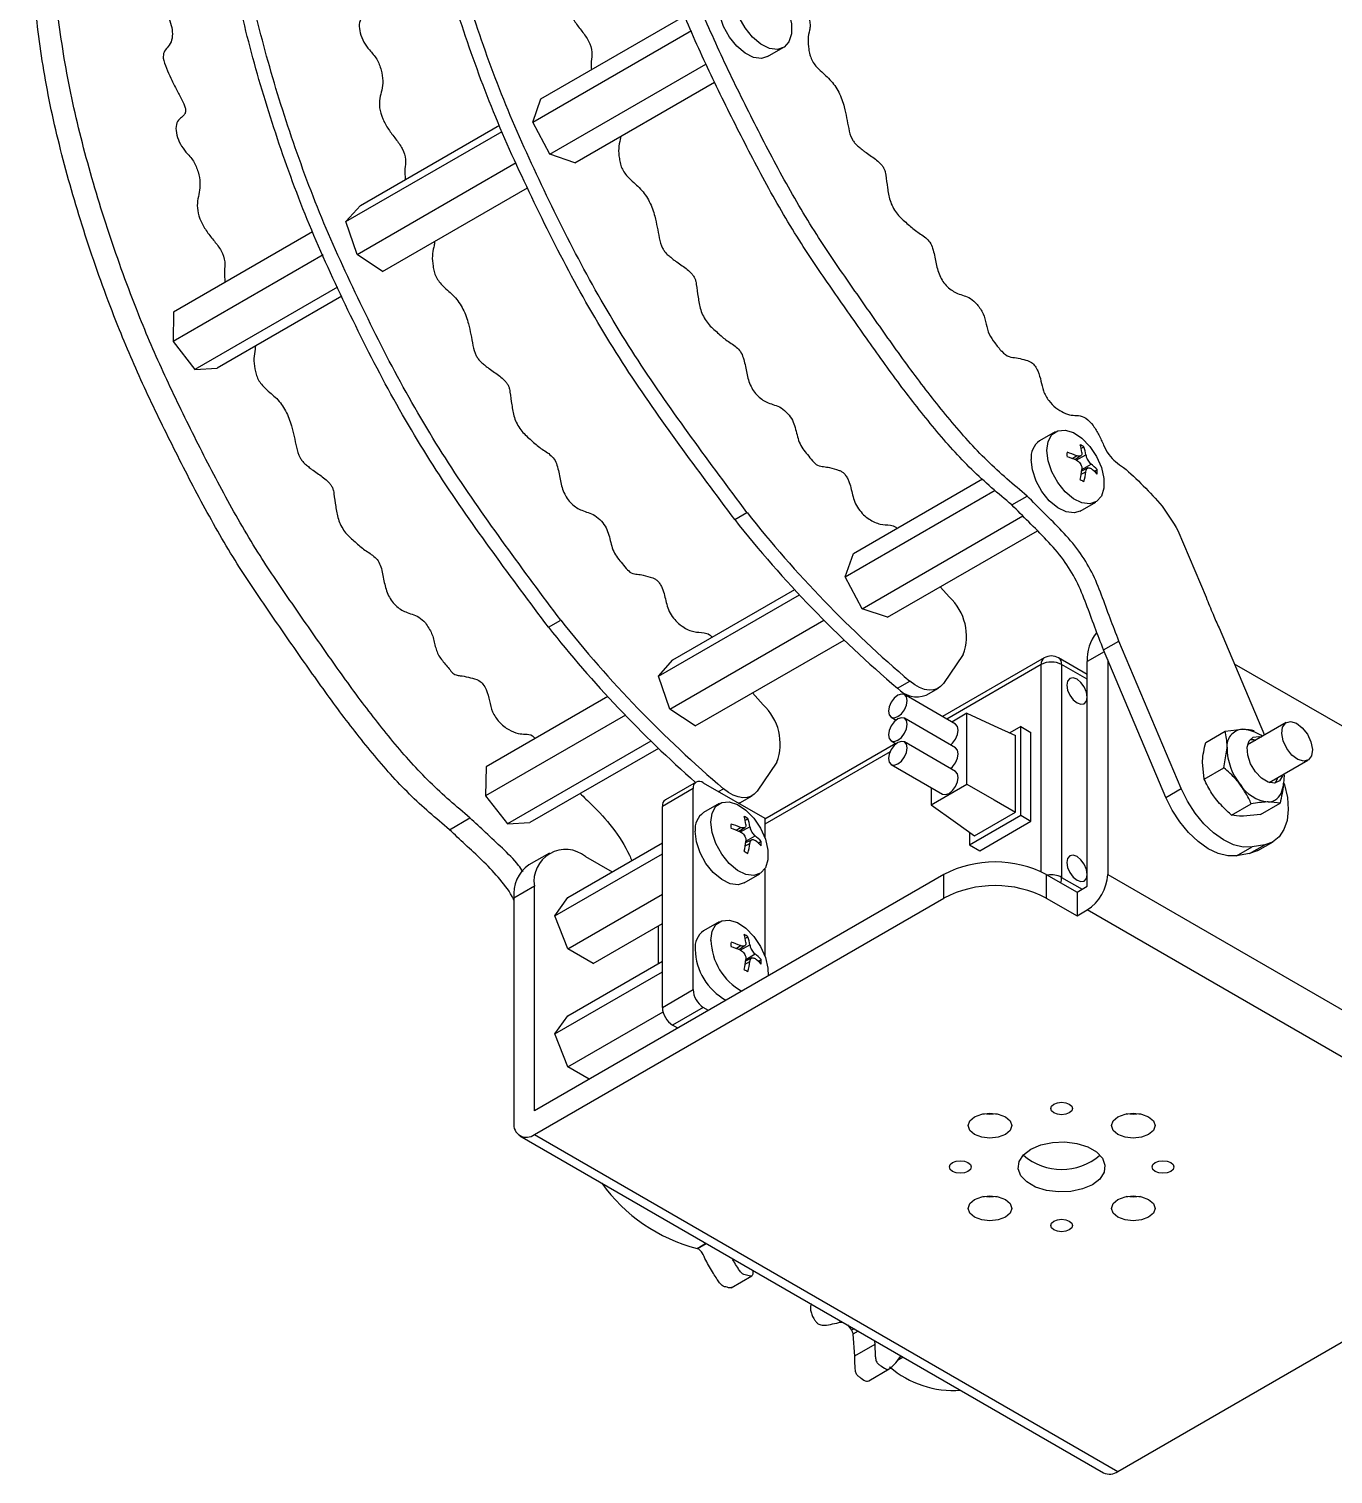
# Model space of a CAD drawing. Header units: millimetres. Extents: x 0 to 1189, y 0 to 841.
# Drawn here: x 603.7 to 693.8, y 205.2 to 305 of the extents above; entities that cross this region are included whole.
import ezdxf

# ---------------------------------------------------------------- set-up
doc = ezdxf.new("R2010")
doc.units = ezdxf.units.MM

msp = doc.modelspace()

# ---------------------------------------------------------------- linework, layer by layer
at = {"color": 7, "linetype": 'Continuous', "lineweight": 25}
for p, q in [((639.11, 300.196), (649.06, 305.94)), ((638.547, 298.586), (649.505, 304.912)), ((654.761, 303.117), (655.852, 303.747)), ((639.717, 296.38), (650.504, 302.607)), ((641.45, 295.785), (651.111, 301.362)), ((638.547, 298.586), (639.11, 300.196)), ((639.717, 296.38), (638.547, 298.586)), ((625.648, 291.73), (636.434, 297.957)), ((626.643, 292.843), (636.241, 298.384)), ((626.416, 289.448), (637.411, 295.796)), ((641.45, 295.785), (639.717, 296.38)), ((628.178, 288.279), (638.196, 294.062)), ((625.648, 291.73), (626.643, 292.843)), ((626.416, 289.448), (625.648, 291.73)), ((623.344, 291.016), (613.735, 285.468)), ((624.062, 289.428), (613.701, 283.447)), ((628.178, 288.279), (626.416, 289.448)), ((625.067, 287.206), (615.214, 281.519)), ((625.354, 286.572), (616.762, 281.612)), ((613.735, 285.468), (613.701, 283.447)), ((613.701, 283.447), (615.214, 281.519)), ((615.214, 281.519), (616.762, 281.612)), ((674.642, 277.207), (673.552, 276.578)), ((675.989, 275.291), (676.412, 275.56)), ((676.415, 276.046), (676.622, 276.165)), ((676.898, 274.712), (676.459, 274.482)), ((677.322, 274.473), (677.529, 274.593)), ((660.7, 268.807), (669.612, 273.951)), ((660.138, 267.196), (670.49, 273.173)), ((671.637, 272.156), (672.698, 272.768)), ((652.498, 271.143), (653.346, 271.633)), ((676.352, 271.728), (677.442, 272.357)), ((661.307, 264.991), (672.397, 271.393)), ((663.04, 264.395), (673.403, 270.378)), ((683.113, 270.388), (685.061, 265.781)), ((660.138, 267.196), (660.7, 268.807)), ((661.307, 264.991), (660.138, 267.196)), ((666.692, 266.503), (667.331, 265.789)), ((647.238, 260.341), (656.965, 265.956)), ((648.233, 261.454), (656.64, 266.307)), ((663.04, 264.395), (661.307, 264.991)), ((639.629, 263.714), (640.477, 264.204)), ((648.006, 258.059), (658.649, 264.203)), ((685.951, 263.677), (689.09, 256.257)), ((649.769, 256.89), (660.047, 262.823)), ((677.973, 262.142), (679.034, 262.755)), ((683.34, 252.574), (679.034, 262.755)), ((673.872, 261.592), (666.847, 257.536)), ((668.276, 261.816), (666.91, 259.825)), ((676.847, 260.452), (674.872, 261.592)), ((682.279, 251.962), (677.973, 262.142)), ((647.238, 260.341), (648.233, 261.454)), ((675.079, 261.134), (675.079, 246.436)), ((676.847, 245.823), (676.847, 261.338)), ((678.261, 261.461), (678.261, 246.64)), ((687.003, 261.19), (702.977, 251.968)), ((648.006, 258.059), (647.238, 260.341)), ((663.745, 259.494), (664.593, 259.983)), ((643.724, 258.927), (635.325, 254.079)), ((653.731, 259.177), (654.462, 258.36)), ((667.751, 257.014), (664.215, 259.055)), ((665.717, 259.011), (666.565, 259.501)), ((644.944, 257.63), (635.291, 252.057)), ((649.769, 256.89), (648.006, 258.059)), ((668.538, 257.765), (667.494, 257.162)), ((668.538, 252.866), (668.538, 257.765)), ((663.315, 257.496), (663.653, 257.301)), ((667.751, 255.381), (664.215, 257.422)), ((672.251, 256.847), (671.502, 256.415)), ((672.251, 250.723), (672.251, 256.847)), ((672.251, 256.847), (672.958, 256.439)), ((685.027, 255.76), (686.377, 256.54)), ((686.377, 256.54), (687.547, 256.663)), ((690.593, 257.125), (687.922, 255.583)), ((646.71, 255.848), (636.805, 250.129)), ((663.632, 255.68), (654.573, 250.451)), ((663.315, 255.863), (663.653, 255.668)), ((667.751, 253.748), (664.215, 255.789)), ((671.897, 250.927), (671.897, 256.235)), ((672.958, 250.315), (672.958, 256.439)), ((647.228, 255.346), (638.352, 250.222)), ((686.277, 254.007), (686.501, 255.373)), ((689.422, 252.985), (692.092, 254.527)), ((635.325, 254.079), (635.291, 252.057)), ((655.407, 254.387), (654.041, 252.396)), ((663.315, 254.23), (666.851, 252.189)), ((684.928, 253.227), (684.804, 254.394)), ((684.928, 253.227), (686.277, 254.007)), ((649.623, 252.562), (647.502, 251.337)), ((649.83, 253.019), (647.709, 251.795)), ((649.623, 238.68), (649.623, 252.562)), ((650.33, 252.97), (654.573, 250.521)), ((666.063, 251.437), (668.538, 252.866)), ((666.063, 252.643), (666.063, 251.437)), ((682.279, 251.962), (683.34, 252.574)), ((635.291, 252.057), (636.805, 250.129)), ((651.435, 251.534), (650.345, 250.904)), ((652.847, 251.582), (652.789, 251.551)), ((652.847, 251.582), (653.696, 252.072)), ((688.813, 250.786), (690.163, 251.565)), ((690.163, 251.565), (689.34, 251.642)), ((632.796, 249.724), (634.21, 250.54)), ((647.502, 237.456), (647.502, 251.337)), ((668.715, 248.682), (672.251, 250.723)), ((669.069, 249.294), (671.897, 250.927)), ((672.251, 250.723), (672.958, 250.315)), ((686.821, 250.74), (688.17, 251.519)), ((688.813, 250.786), (687.643, 250.663)), ((636.805, 250.129), (638.352, 250.222)), ((652.782, 249.618), (653.205, 249.886)), ((653.208, 250.373), (653.415, 250.491)), ((654.573, 250.521), (654.573, 250.112)), ((654.573, 250.112), (654.573, 249.201)), ((668.715, 249.546), (668.715, 248.682)), ((669.422, 248.274), (672.958, 250.315)), ((640.961, 245.042), (647.502, 248.818)), ((653.691, 249.038), (653.251, 248.809)), ((654.115, 248.799), (654.322, 248.92)), ((668.715, 248.682), (669.422, 248.274)), ((687.167, 247.927), (688.228, 248.539)), ((688.049, 248.076), (689.11, 248.688)), ((689.11, 248.688), (688.228, 248.539)), ((688.63, 248.282), (689.69, 248.894)), ((639.699, 248.115), (638.285, 247.299)), ((640.077, 243.785), (647.502, 248.071)), ((642.199, 247.868), (644.027, 246.812)), ((688.049, 248.076), (687.167, 247.927)), ((666.947, 246.64), (638.663, 230.312)), ((653.144, 246.054), (654.235, 246.684)), ((654.573, 247.01), (654.573, 241.036)), ((666.947, 245.007), (666.947, 246.64)), ((674.018, 246.64), (674.018, 245.007)), ((674.018, 246.64), (676.14, 245.415)), ((678.261, 246.64), (707.252, 229.903)), ((638.663, 245.826), (637.249, 245.009)), ((638.663, 230.312), (638.663, 245.826)), ((676.14, 245.415), (676.847, 245.823)), ((637.249, 245.009), (637.249, 229.495)), ((638.663, 228.679), (666.947, 245.007)), ((640.077, 243.785), (640.961, 245.042)), ((640.961, 241.507), (647.502, 245.282)), ((674.018, 245.007), (676.14, 243.782)), ((676.14, 245.415), (676.14, 243.782)), ((640.961, 241.507), (640.077, 243.785)), ((676.14, 243.782), (676.847, 244.19)), ((705.838, 227.454), (676.847, 244.19)), ((642.729, 240.486), (647.502, 243.241)), ((647.209, 243.072), (647.209, 240.484)), ((651.435, 243.368), (650.345, 242.739)), ((652.782, 241.452), (653.205, 241.721)), ((653.208, 242.207), (653.415, 242.326)), ((642.729, 240.486), (640.961, 241.507)), ((640.961, 236.877), (647.502, 240.653)), ((653.691, 240.873), (653.251, 240.643)), ((654.115, 240.634), (654.322, 240.754)), ((640.077, 235.619), (647.502, 239.905)), ((647.502, 237.456), (649.623, 238.68)), ((640.077, 235.619), (640.961, 236.877)), ((640.961, 233.341), (647.547, 237.143)), ((650.33, 237.456), (648.209, 236.231)), ((650.684, 237.251), (650.33, 237.456)), ((640.961, 233.341), (640.077, 235.619)), ((648.563, 236.027), (648.209, 236.231)), ((642.436, 232.49), (640.961, 233.341)), ((637.663, 228.58), (677.968, 205.312)), ((638.663, 228.679), (678.968, 205.411)), ((678.968, 205.411), (707.252, 221.739)), ((649.94, 220.798), (650.541, 221.145)), ((652.261, 218.092), (653.675, 218.909)), ((660.747, 215.253), (660.575, 215.154)), ((661.015, 215.099), (660.662, 214.895)), ((660.662, 214.895), (660.768, 213.362)), ((662.182, 214.178), (660.768, 213.362)), ((662.164, 214.435), (662.182, 214.178)), ((664.133, 213.299), (663.735, 213.07)), ((661.757, 211.674), (663.171, 212.49))]:
    msp.add_line(p, q, dxfattribs=at)
at = {"color": 8, "linetype": 'Continuous', "lineweight": 25}
for p, q in [((675.803, 275.365), (676.114, 275.557)), ((676.081, 275.252), (676.747, 275.61)), ((676.484, 274.598), (677.108, 274.983)), ((676.429, 274.282), (676.747, 274.453)), ((678.026, 262.018), (676.847, 261.338)), ((673.665, 261.134), (667.139, 257.367)), ((673.665, 246.825), (673.665, 261.134)), ((676.847, 260.113), (675.079, 261.134)), ((663.237, 255.114), (654.573, 250.112)), ((651.387, 252.36), (651.724, 252.554)), ((652.596, 249.692), (652.907, 249.884)), ((652.874, 249.578), (653.54, 249.936)), ((653.222, 248.609), (653.54, 248.78)), ((653.277, 248.925), (653.901, 249.31)), ((675.079, 246.436), (676.494, 245.62)), ((652.596, 241.526), (652.907, 241.718)), ((652.874, 241.413), (653.54, 241.771)), ((653.222, 240.443), (653.54, 240.614)), ((653.277, 240.759), (653.901, 241.144)), ((649.896, 220.812), (650.507, 221.165))]:
    msp.add_line(p, q, dxfattribs=at)
at = {"color": 7, "linetype": 'Continuous', "lineweight": 25, "flags": 128}
for points in [[(652.472, 307.315), (652.56, 307.938), (652.816, 308.404), (653.218, 308.672), (653.729, 308.718), (654.304, 308.537), (654.893, 308.146), (655.442, 307.58), (655.904, 306.889), (656.236, 306.134), (656.41, 305.382), (656.41, 304.701), (656.236, 304.15), (655.904, 303.779), (655.442, 303.62), (654.893, 303.688), (654.304, 303.977), (653.729, 304.461), (653.218, 305.097), (652.816, 305.828), (652.56, 306.59), (652.472, 307.315)], [(654.761, 303.117), (654.351, 302.991), (653.802, 303.059), (653.214, 303.348), (652.638, 303.831), (652.127, 304.467), (651.726, 305.199), (651.47, 305.96), (651.382, 306.685)], [(674.062, 275.925), (674.15, 276.548), (674.406, 277.015), (674.808, 277.282), (675.319, 277.328), (675.894, 277.148), (676.483, 276.757), (677.032, 276.191), (677.494, 275.499), (677.826, 274.744), (678, 273.993), (678, 273.311), (677.826, 272.76), (677.494, 272.389), (677.032, 272.231), (676.483, 272.299), (675.894, 272.588), (675.319, 273.072), (674.808, 273.707), (674.406, 274.439), (674.15, 275.201), (674.062, 275.925)], [(676.352, 271.728), (675.942, 271.601), (675.392, 271.669), (674.804, 271.958), (674.228, 272.442), (673.717, 273.078), (673.316, 273.809), (673.06, 274.571), (672.972, 275.296)], [(666.91, 259.825), (666.72, 259.611), (666.488, 259.461), (666.219, 259.377), (665.921, 259.364), (665.601, 259.42), (665.267, 259.544), (664.929, 259.734), (664.593, 259.983)], [(676.14, 258.48), (676.41, 258.386), (676.64, 258.431), (676.793, 258.607), (676.847, 258.889), (676.793, 259.232), (676.64, 259.586), (676.41, 259.895), (676.14, 260.113), (675.869, 260.207), (675.64, 260.163), (675.486, 259.986), (675.433, 259.705), (675.486, 259.361), (675.64, 259.008), (675.869, 258.699), (676.14, 258.48)], [(663.765, 259.01), (663.522, 258.814), (663.315, 258.535), (663.177, 258.217), (663.129, 257.908), (663.177, 257.655), (663.315, 257.496), (663.522, 257.456), (663.765, 257.541), (664.009, 257.737), (664.215, 258.016), (664.353, 258.334), (664.402, 258.643), (664.353, 258.896), (664.215, 259.055), (664.009, 259.095), (663.765, 259.01)], [(668.538, 257.765), (670.419, 256.908), (671.897, 256.235)], [(663.765, 257.377), (663.522, 257.181), (663.315, 256.902), (663.177, 256.584), (663.129, 256.275), (663.177, 256.022), (663.315, 255.863), (663.522, 255.823), (663.765, 255.908), (664.009, 256.104), (664.215, 256.383), (664.353, 256.701), (664.402, 257.01), (664.353, 257.263), (664.215, 257.422), (664.009, 257.462), (663.765, 257.377)], [(667.413, 255.576), (667.544, 255.696), (667.751, 255.975), (667.889, 256.293), (667.937, 256.602), (667.889, 256.855), (667.751, 257.014), (667.751, 257.014)], [(687.845, 256.634), (687.78, 256.646), (687.547, 256.663)], [(692.402, 255.274), (692.341, 254.837), (692.128, 254.55), (691.796, 254.457), (691.394, 254.573), (690.985, 254.879), (690.63, 255.33), (690.384, 255.856), (690.283, 256.378), (690.344, 256.815), (690.557, 257.102), (690.889, 257.195), (691.291, 257.079), (691.7, 256.773), (692.055, 256.322), (692.301, 255.796), (692.402, 255.274)], [(663.765, 255.744), (663.522, 255.548), (663.315, 255.269), (663.177, 254.951), (663.129, 254.642), (663.177, 254.389), (663.315, 254.23), (663.522, 254.19), (663.765, 254.274), (664.009, 254.471), (664.215, 254.749), (664.353, 255.068), (664.402, 255.377), (664.353, 255.63), (664.215, 255.789), (664.009, 255.829), (663.765, 255.744)], [(688.466, 253.725), (688.131, 254.281), (687.932, 254.873), (687.896, 255.423), (688.028, 255.854), (688.309, 256.111), (688.703, 256.156), (688.854, 256.122)], [(688.092, 255.945), (688.339, 255.947), (688.491, 255.912)], [(667.413, 253.943), (667.544, 254.063), (667.751, 254.342), (667.889, 254.66), (667.937, 254.969), (667.889, 255.222), (667.751, 255.381), (667.751, 255.381)], [(666.851, 252.189), (667.057, 252.149), (667.301, 252.233), (667.544, 252.43), (667.751, 252.708), (667.889, 253.027), (667.937, 253.336), (667.889, 253.589), (667.751, 253.748), (667.751, 253.748)], [(690.354, 253.523), (690.334, 253.449), (690.124, 253.099), (689.781, 252.946), (689.351, 253.009), (688.892, 253.282), (688.466, 253.725)], [(654.041, 252.396), (653.851, 252.182), (653.619, 252.031), (653.35, 251.948), (653.052, 251.934), (652.732, 251.99), (652.398, 252.115), (652.059, 252.304), (651.724, 252.554)], [(668.538, 252.866), (670.419, 251.78), (671.897, 250.927)], [(688.228, 248.539), (687.612, 248.528), (686.946, 248.692), (686.255, 249.025), (685.566, 249.513), (684.906, 250.138), (684.3, 250.876), (683.771, 251.699), (683.34, 252.574)], [(690.451, 252.923), (690.477, 252.832), (690.668, 251.952), (690.726, 251.121), (690.647, 250.371), (690.436, 249.731), (690.1, 249.225), (689.652, 248.873), (689.11, 248.688)], [(689.991, 253.314), (689.971, 253.24), (689.82, 252.952)], [(650.855, 250.252), (650.943, 250.875), (651.199, 251.341), (651.601, 251.609), (652.112, 251.655), (652.687, 251.474), (653.276, 251.083), (653.825, 250.517), (654.287, 249.826), (654.619, 249.071), (654.793, 248.319), (654.793, 247.638), (654.619, 247.087), (654.287, 246.716), (653.825, 246.557), (653.276, 246.625), (652.687, 246.914), (652.112, 247.398), (651.601, 248.034), (651.199, 248.765), (650.943, 249.527), (650.855, 250.252)], [(687.167, 247.927), (686.551, 247.916), (685.885, 248.08), (685.194, 248.413), (684.506, 248.901), (683.845, 249.526), (683.239, 250.264), (682.71, 251.086), (682.279, 251.962)], [(666.063, 251.437), (667.746, 250.237), (669.069, 249.294)], [(653.144, 246.054), (652.734, 245.928), (652.185, 245.996), (651.597, 246.285), (651.021, 246.768), (650.51, 247.404), (650.109, 248.135), (649.853, 248.897), (649.765, 249.622)], [(676.14, 246.232), (676.41, 246.138), (676.64, 246.183), (676.793, 246.359), (676.847, 246.64), (676.793, 246.984), (676.64, 247.337), (676.41, 247.647), (676.14, 247.865), (675.869, 247.959), (675.64, 247.915), (675.486, 247.738), (675.433, 247.457), (675.486, 247.113), (675.64, 246.76), (675.869, 246.45), (676.14, 246.232)], [(688.63, 248.282), (688.591, 248.261), (688.049, 248.076)], [(650.855, 242.086), (650.943, 242.709), (651.199, 243.176), (651.601, 243.443), (652.112, 243.489), (652.687, 243.309), (653.276, 242.918), (653.825, 242.352), (654.287, 241.66), (654.619, 240.905), (654.793, 240.154), (654.81, 239.633)], [(674.549, 230.781), (674.792, 230.874), (675.079, 230.907), (675.366, 230.874), (675.609, 230.781), (675.772, 230.64), (675.829, 230.474), (675.772, 230.309), (675.609, 230.168), (675.366, 230.074), (675.079, 230.041), (674.792, 230.074), (674.549, 230.168), (674.386, 230.309), (674.329, 230.474), (674.386, 230.64), (674.549, 230.781)], [(669.069, 229.903), (669.555, 230.091), (670.129, 230.157), (670.703, 230.091), (671.19, 229.903), (671.515, 229.622), (671.629, 229.291), (671.515, 228.959), (671.19, 228.679), (670.703, 228.491), (670.129, 228.425), (669.555, 228.491), (669.069, 228.679), (668.743, 228.959), (668.629, 229.291), (668.743, 229.622), (669.069, 229.903)], [(670.629, 230.107), (670.129, 230.058), (669.63, 230.107)], [(678.968, 229.903), (679.455, 230.091), (680.029, 230.157), (680.603, 230.091), (681.089, 229.903), (681.415, 229.622), (681.529, 229.291), (681.415, 228.959), (681.089, 228.679), (680.603, 228.491), (680.029, 228.425), (679.455, 228.491), (678.968, 228.679), (678.643, 228.959), (678.529, 229.291), (678.643, 229.622), (678.968, 229.903)], [(680.528, 230.107), (680.029, 230.058), (679.529, 230.107)], [(672.958, 227.658), (673.641, 227.953), (674.441, 228.126), (675.293, 228.161), (676.127, 228.056), (676.877, 227.82), (677.481, 227.471), (677.89, 227.039), (678.071, 226.557), (678.011, 226.065), (677.712, 225.603), (677.2, 225.209), (676.517, 224.913), (675.717, 224.741), (674.865, 224.706), (674.031, 224.811), (673.281, 225.047), (672.677, 225.396), (672.268, 225.828), (672.087, 226.31), (672.148, 226.802), (672.446, 227.263), (672.958, 227.658)], [(667.549, 226.74), (667.792, 226.833), (668.079, 226.866), (668.366, 226.833), (668.609, 226.74), (668.772, 226.599), (668.829, 226.433), (668.772, 226.268), (668.609, 226.127), (668.366, 226.033), (668.079, 226), (667.792, 226.033), (667.549, 226.127), (667.386, 226.268), (667.329, 226.433), (667.386, 226.599), (667.549, 226.74)], [(681.549, 226.74), (681.792, 226.833), (682.079, 226.866), (682.366, 226.833), (682.609, 226.74), (682.772, 226.599), (682.829, 226.433), (682.772, 226.268), (682.609, 226.127), (682.366, 226.033), (682.079, 226), (681.792, 226.033), (681.549, 226.127), (681.386, 226.268), (681.329, 226.433), (681.386, 226.599), (681.549, 226.74)], [(669.069, 224.188), (669.555, 224.376), (670.129, 224.442), (670.703, 224.376), (671.19, 224.188), (671.515, 223.907), (671.629, 223.576), (671.515, 223.245), (671.19, 222.964), (670.703, 222.776), (670.129, 222.71), (669.555, 222.776), (669.069, 222.964), (668.743, 223.245), (668.629, 223.576), (668.743, 223.907), (669.069, 224.188)], [(670.629, 224.393), (670.129, 224.343), (669.63, 224.393)], [(678.968, 224.188), (679.455, 224.376), (680.029, 224.442), (680.603, 224.376), (681.089, 224.188), (681.415, 223.907), (681.529, 223.576), (681.415, 223.245), (681.089, 222.964), (680.603, 222.776), (680.029, 222.71), (679.455, 222.776), (678.968, 222.964), (678.643, 223.245), (678.529, 223.576), (678.643, 223.907), (678.968, 224.188)], [(680.528, 224.393), (680.029, 224.343), (679.529, 224.393)], [(674.549, 222.699), (674.792, 222.792), (675.079, 222.825), (675.366, 222.792), (675.609, 222.699), (675.772, 222.558), (675.829, 222.392), (675.772, 222.227), (675.609, 222.086), (675.366, 221.992), (675.079, 221.959), (674.792, 221.992), (674.549, 222.086), (674.386, 222.227), (674.329, 222.392), (674.386, 222.558), (674.549, 222.699)]]:
    msp.add_lwpolyline(points, dxfattribs=at)
at = {"color": 7, "linetype": 'Continuous', "lineweight": 25}
for centre, radius, start, end in [((674.336, 275.451), 1.373, 124.82185, 186.4902), ((676.837, 275.641), 1.395, 173.72254, 186.27746), ((673.763, 269.996), 6.037, 67.08479, 73.76931), ((673.466, 269.234), 6.562, 66.19937, 72.39375), ((673.147, 275.351), 3.354, 7.13307, 16.74797), ((675.797, 275.041), 1.394, 53.72486, 66.28052), ((673.538, 275.18), 3.238, 7.63095, 17.70729), ((669.944, 275.348), 6.572, 347.41757, 353.55477), ((675.114, 272.408), 3.257, 42.13234, 52.24864), ((675.104, 271.991), 3.34, 43.44986, 53.14278), ((676.143, 274.441), 1.395, 353.72254, 6.27746), ((677.183, 275.04), 1.394, 233.72484, 246.28053), ((670.751, 275.183), 6.039, 346.41745, 353.06474), ((717.476, 322.291), 81.724, 218.30657, 229.67774), ((716.627, 321.802), 81.724, 218.30657, 229.67774), ((664.829, 263.095), 3.676, 339.64804, 47.11326), ((704.266, 314.818), 82.399, 218.33061, 228.61399), ((704.607, 314.862), 81.724, 218.30657, 229.67774), ((679.572, 261.544), 2.733, 139.49159, 184.32213), ((674.372, 260.726), 1, 60.00269, 119.99731), ((674.372, 259.769), 1.537, 62.60962, 117.39032), ((665.093, 260.732), 1.83, 222.57093, 289.93137), ((651.96, 255.666), 3.676, 339.64804, 47.11326), ((687.653, 255.507), 1.16, 95.27385, 186.6217), ((687.191, 253.43), 3.271, 57.29403, 78.46086), ((690.618, 255.429), 4.118, 180.77466, 218.54239), ((687.191, 253.43), 3.271, 341.53376, 2.70059), ((650.054, 252.631), 0.437, 50.79662, 189.21395), ((689.651, 254.292), 2.668, 212.38359, 263.3179), ((647.972, 251.4), 0.474, 123.64466, 187.66777), ((689.31, 252.661), 1.019, 271.68636, 344.77995), ((651.128, 249.777), 1.373, 124.82299, 186.48904), ((649.941, 249.677), 3.352, 7.13098, 16.7499), ((652.59, 249.367), 1.394, 53.72547, 66.2799), ((653.629, 249.967), 1.394, 173.72123, 186.27877), ((650.556, 244.323), 6.037, 67.08458, 73.76963), ((650.259, 243.561), 6.561, 66.19918, 72.39415), ((650.33, 249.506), 3.238, 7.63179, 17.70628), ((646.74, 249.674), 6.568, 347.41586, 353.55659), ((647.542, 249.509), 6.041, 346.4186, 353.0637), ((651.907, 246.735), 3.257, 42.13179, 52.24897), ((651.898, 246.318), 3.34, 43.44925, 53.14308), ((652.936, 248.767), 1.394, 353.72123, 6.27877), ((640.818, 246.176), 2.184, 50.79675, 189.21394), ((653.976, 249.367), 1.394, 233.72547, 246.2799), ((639.644, 245.305), 2.413, 124.27851, 187.03364), ((670.483, 239.816), 7.685, 62.60969, 117.39029), ((675.191, 246.78), 3.074, 302.60551, 357.39449), ((670.483, 238.183), 7.685, 62.60969, 117.39029), ((651.128, 241.612), 1.373, 124.823, 186.48903), ((655.007, 242.205), 4.153, 181.63245, 240.83451), ((653.629, 241.802), 1.394, 173.72124, 186.27876), ((650.556, 236.158), 6.037, 67.08458, 73.76961), ((650.259, 235.395), 6.561, 66.19923, 72.39413), ((649.941, 241.512), 3.352, 7.13098, 16.74991), ((652.59, 241.202), 1.394, 53.72531, 66.28007), ((650.33, 241.341), 3.238, 7.6318, 17.70629), ((653.916, 241.575), 4.153, 181.63245, 240.83451), ((646.74, 241.509), 6.568, 347.41586, 353.55658), ((647.542, 241.344), 6.041, 346.41859, 353.06369), ((651.907, 238.569), 3.257, 42.13181, 52.24897), ((651.898, 238.152), 3.34, 43.44927, 53.14303), ((652.936, 240.602), 1.394, 353.72124, 6.27876), ((653.976, 241.201), 1.394, 233.72525, 246.28012), ((651.158, 238.75), 1.537, 182.6055, 237.39458), ((649.037, 237.526), 1.537, 182.6055, 237.39458), ((638.111, 229.355), 0.873, 170.78602, 309.20323), ((675.079, 230.33), 4.06, 229.33831, 310.66169), ((652.773, 232.076), 11.626, 215.54186, 255.67102), ((649.874, 220.657), 0.156, 64.7155, 81.85683), ((673.762, 225.955), 17.045, 217.74264, 219.31943), ((667.617, 217.773), 6.778, 229.2999, 274.05051), ((678.382, 206.229), 1.006, 245.69305, 305.61745)]:
    msp.add_arc(centre, radius, start, end, dxfattribs=at)
at = {"color": 8, "linetype": 'Continuous', "lineweight": 25}
for centre, radius, start, end in [((674.135, 261.197), 0.474, 123.64466, 187.66777), ((674.589, 261.188), 0.493, 353.70211, 54.98563), ((674.373, 245.07), 1.538, 62.67635, 99.76033), ((673.803, 246.46), 1.276, 341.93019, 358.94843)]:
    msp.add_arc(centre, radius, start, end, dxfattribs=at)
at = {"color": 7, "linetype": 'Continuous', "lineweight": 25}
for points, knots in [([(672.698, 272.768), (671.764, 273.555), (669.916, 275.111), (667.345, 277.997), (664.941, 281.069), (662.648, 284.288), (660.377, 287.532), (657.993, 290.993), (655.737, 294.858), (653.595, 299.03), (651.516, 303.23), (649.488, 307.917), (647.611, 313.067), (645.916, 318.636), (644.627, 324.15), (643.876, 329.5), (643.479, 334.7), (643.438, 339.718), (643.794, 344.275), (644.549, 348.322), (645.398, 351.083), (646.139, 352.944), (646.612, 354.045), (647.153, 354.934), (647.837, 355.473), (648.626, 355.643), (649.528, 355.504), (650.592, 355), (651.747, 353.979), (652.773, 352.483), (653.52, 350.783), (653.594, 349.741), (653.631, 349.217)], [0, 0, 0, 0, 0.0355271, 0.0702791, 0.1050315, 0.139993, 0.1750285, 0.2099317, 0.2510197, 0.2922895, 0.3334823, 0.3746094, 0.428069, 0.4815522, 0.5350522, 0.5884958, 0.6419355, 0.6955685, 0.7490521, 0.7955023, 0.8423009, 0.8581619, 0.8741691, 0.8899064, 0.9014714, 0.9131969, 0.9250388, 0.936818, 0.9523967, 0.96817, 0.9840169, 1, 1, 1, 1]), ([(671.637, 272.156), (670.703, 272.943), (668.855, 274.499), (666.284, 277.384), (663.881, 280.457), (661.587, 283.675), (659.317, 286.92), (656.932, 290.38), (654.677, 294.246), (652.534, 298.418), (650.455, 302.618), (648.427, 307.305), (646.551, 312.454), (644.855, 318.023), (643.566, 323.537), (642.816, 328.888), (642.419, 334.087), (642.377, 339.106), (642.733, 343.663), (643.488, 347.71), (644.338, 350.469), (645.077, 352.334), (645.557, 353.425), (646.049, 354.3), (646.512, 354.605), (646.684, 354.718)], [0, 0, 0, 0, 0.039508, 0.078154, 0.116801, 0.15568, 0.194641, 0.233455, 0.279147, 0.325042, 0.37085, 0.416586, 0.476036, 0.535512, 0.595007, 0.654439, 0.713867, 0.77351, 0.832986, 0.884641, 0.936684, 0.954322, 0.972123, 0.989624, 1, 1, 1, 1]), ([(653.346, 271.633), (652.065, 273.351), (649.499, 276.793), (645.764, 282.083), (642.396, 287.702), (639.474, 293.516), (636.754, 299.404), (634.573, 305.372), (632.758, 311.326), (631.421, 317.215), (630.694, 322.908), (630.342, 328.434), (630.417, 333.728), (630.941, 338.276), (631.83, 342.085), (632.698, 344.543), (633.412, 346.223), (633.907, 347.16), (634.589, 347.864), (635.538, 348.118), (636.65, 347.901), (637.837, 347.235), (638.529, 346.449), (638.87, 346.062)], [0, 0, 0, 0, 0.0654711, 0.1311395, 0.1965271, 0.2622239, 0.3276957, 0.3932351, 0.4588044, 0.5243845, 0.5899015, 0.6554552, 0.7212179, 0.7865858, 0.8354111, 0.8849345, 0.9017449, 0.9184245, 0.9346761, 0.9510426, 0.9676062, 0.9840377, 1, 1, 1, 1]), ([(652.498, 271.143), (651.217, 272.861), (648.65, 276.303), (644.915, 281.594), (641.548, 287.212), (638.625, 293.026), (635.905, 298.914), (633.725, 304.882), (631.91, 310.836), (630.572, 316.725), (629.845, 322.418), (629.493, 327.944), (629.568, 333.238), (630.093, 337.785), (630.98, 341.598), (631.854, 344.045), (632.559, 345.743), (633.076, 346.636), (633.482, 347.219), (633.797, 347.303), (633.803, 347.304)], [0, 0, 0, 0, 0.07002, 0.140251, 0.210182, 0.280444, 0.350464, 0.420558, 0.490683, 0.560819, 0.630889, 0.700997, 0.771329, 0.841239, 0.893457, 0.946421, 0.964399, 0.982238, 0.999619, 1, 1, 1, 1]), ([(640.477, 264.204), (639.196, 265.922), (636.63, 269.363), (632.894, 274.654), (629.527, 280.273), (626.604, 286.087), (623.884, 291.975), (621.704, 297.943), (619.889, 303.897), (618.551, 309.786), (617.825, 315.478), (617.472, 321.005), (617.548, 326.299), (618.071, 330.846), (618.96, 334.656), (619.829, 337.113), (620.543, 338.794), (621.038, 339.731), (621.72, 340.435), (622.667, 340.687), (623.788, 340.479), (624.952, 339.772), (625.759, 339.037), (626.064, 338.549), (626.081, 338.523)], [0, 0, 0, 0, 0.06538, 0.130957, 0.196253, 0.261858, 0.327238, 0.392686, 0.458164, 0.523653, 0.589078, 0.65454, 0.720211, 0.785488, 0.834245, 0.883699, 0.900486, 0.917143, 0.933372, 0.949715, 0.966256, 0.982664, 0.999069, 1, 1, 1, 1]), ([(639.629, 263.714), (638.347, 265.432), (635.781, 268.873), (632.046, 274.164), (628.678, 279.783), (625.756, 285.597), (623.036, 291.485), (620.855, 297.453), (619.041, 303.407), (617.703, 309.296), (616.976, 314.988), (616.624, 320.515), (616.699, 325.809), (617.223, 330.356), (618.11, 334.169), (618.984, 336.615), (619.69, 338.313), (620.207, 339.207), (620.612, 339.79), (620.927, 339.873), (620.934, 339.875)], [0, 0, 0, 0, 0.07002, 0.140251, 0.210182, 0.280444, 0.350464, 0.420558, 0.490683, 0.560819, 0.630889, 0.700997, 0.771329, 0.841239, 0.893457, 0.946421, 0.964399, 0.982238, 0.999619, 1, 1, 1, 1]), ([(627.276, 333.762), (627.267, 333.734), (627.238, 333.628), (627.266, 333.286), (627.42, 332.735), (627.735, 331.967), (628.032, 331.287), (628.161, 330.705), (628.061, 330.32), (627.687, 330.125), (627.217, 330.008), (626.772, 329.871), (626.363, 329.643), (626.205, 328.974), (626.415, 328.029), (626.679, 327.189), (626.838, 326.466), (626.699, 326.018), (626.384, 325.784), (626.03, 325.589), (625.697, 325.378), (625.492, 325.009), (625.523, 324.457), (625.746, 323.561), (626.079, 322.647), (626.27, 321.793), (626.264, 321.266), (625.941, 321.005), (625.454, 320.814), (625.036, 320.231), (625.128, 319.024), (625.688, 318.031), (626.057, 317.2), (626.06, 316.615), (625.822, 316.262), (625.504, 316.034), (625.19, 315.801), (625.013, 315.383), (625.034, 314.809), (625.372, 313.971), (625.983, 313.026), (626.288, 311.907), (626.178, 311.173), (625.902, 310.833), (625.654, 310.535), (625.587, 310.033), (625.852, 309.379), (626.214, 308.577), (626.635, 307.757), (627.014, 307.09), (627.178, 306.672), (627.227, 306.406), (627.147, 306.196), (626.96, 306.012), (626.691, 305.817), (626.523, 305.374), (626.605, 304.756), (626.848, 304.11), (627.128, 303.756), (627.267, 303.581)], [0, 0, 0, 0, 0.002993, 0.010915, 0.027637, 0.045514, 0.070452, 0.080613, 0.089969, 0.108373, 0.130431, 0.148136, 0.164431, 0.18671, 0.211407, 0.237189, 0.252504, 0.266717, 0.282657, 0.299806, 0.316227, 0.330731, 0.345128, 0.361128, 0.400705, 0.415332, 0.428156, 0.444558, 0.463157, 0.492427, 0.523184, 0.555323, 0.571374, 0.586638, 0.602832, 0.618844, 0.634482, 0.650142, 0.665915, 0.68125, 0.713639, 0.744888, 0.762827, 0.78152, 0.795567, 0.808236, 0.826116, 0.844005, 0.871702, 0.891119, 0.897915, 0.903935, 0.911566, 0.920374, 0.935467, 0.951791, 0.967968, 0.984181, 1, 1, 1, 1]), ([(634.21, 250.54), (633.277, 251.331), (631.431, 252.897), (628.866, 255.793), (626.469, 258.874), (624.183, 262.101), (621.921, 265.353), (619.545, 268.822), (617.3, 272.693), (615.169, 276.87), (613.103, 281.074), (611.089, 285.763), (609.229, 290.914), (607.553, 296.481), (606.283, 301.991), (605.553, 307.334), (605.176, 312.524), (605.155, 317.531), (605.53, 322.074), (606.303, 326.106), (607.166, 328.855), (607.917, 330.707), (608.396, 331.802), (608.94, 332.685), (609.629, 333.219), (610.419, 333.381), (611.327, 333.241), (612.377, 332.714), (613.219, 332.063), (613.599, 331.498), (613.649, 331.423)], [0, 0, 0, 0, 0.0372104, 0.0736091, 0.1100082, 0.1466264, 0.1833219, 0.219879, 0.2629139, 0.3061392, 0.3492839, 0.3923598, 0.4483525, 0.5043699, 0.5604049, 0.616381, 0.6723528, 0.7285272, 0.7845449, 0.8331963, 0.8822123, 0.8988248, 0.9155906, 0.9320736, 0.9441866, 0.9564677, 0.9688707, 0.9812079, 0.9975249, 1, 1, 1, 1]), ([(632.796, 249.724), (631.863, 250.515), (630.017, 252.08), (627.452, 254.976), (625.055, 258.058), (622.769, 261.284), (620.507, 264.537), (618.131, 268.005), (615.886, 271.877), (613.755, 276.054), (611.688, 280.257), (609.675, 284.947), (607.815, 290.097), (606.139, 295.665), (604.869, 301.175), (604.138, 306.517), (603.762, 311.707), (603.741, 316.714), (604.116, 321.258), (604.889, 325.29), (605.753, 328.037), (606.501, 329.893), (606.986, 330.977), (607.481, 331.844), (607.941, 332.142), (608.109, 332.252)], [0, 0, 0, 0, 0.039517, 0.078173, 0.116829, 0.155717, 0.194688, 0.233512, 0.279215, 0.32512, 0.37094, 0.416686, 0.47615, 0.535641, 0.59515, 0.654597, 0.714039, 0.773696, 0.833187, 0.884855, 0.93691, 0.954552, 0.972357, 0.989862, 1, 1, 1, 1]), ([(615.033, 326.618), (615.009, 326.545), (614.96, 326.399), (614.977, 326.007), (615.131, 325.453), (615.436, 324.685), (615.727, 324.003), (615.849, 323.423), (615.744, 323.043), (615.364, 322.858), (614.889, 322.752), (614.439, 322.626), (614.024, 322.408), (613.856, 321.748), (614.056, 320.806), (614.31, 319.967), (614.461, 319.246), (614.315, 318.804), (613.995, 318.578), (613.636, 318.393), (613.298, 318.191), (613.086, 317.829), (613.11, 317.281), (613.323, 316.386), (613.646, 315.472), (613.828, 314.62), (613.815, 314.098), (613.486, 313.846), (612.993, 313.666), (612.564, 313.097), (612.641, 311.897), (613.193, 310.9), (613.553, 310.068), (613.549, 309.486), (613.305, 309.141), (612.981, 308.922), (612.662, 308.697), (612.478, 308.287), (612.491, 307.717), (612.821, 306.877), (613.424, 305.926), (613.717, 304.81), (613.596, 304.084), (613.314, 303.753), (613.06, 303.462), (612.986, 302.966), (613.245, 302.311), (613.599, 301.507), (614.012, 300.684), (614.386, 300.013), (614.545, 299.595), (614.591, 299.33), (614.508, 299.124), (614.317, 298.945), (614.044, 298.758), (613.868, 298.322), (613.943, 297.707), (614.18, 297.06), (614.457, 296.703), (614.594, 296.526)], [0, 0, 0, 0, 0.0077949, 0.0156785, 0.0323204, 0.0501111, 0.0749292, 0.0850412, 0.0943526, 0.1126673, 0.1346197, 0.1522392, 0.1684559, 0.1906274, 0.2152049, 0.2408634, 0.256104, 0.2702486, 0.2861117, 0.3031789, 0.319521, 0.3339549, 0.3482819, 0.364205, 0.4035913, 0.4181476, 0.4309107, 0.4472338, 0.4657428, 0.4948723, 0.5254806, 0.5574646, 0.5734384, 0.5886287, 0.6047446, 0.6206798, 0.6362429, 0.6518275, 0.6675244, 0.6827853, 0.7150177, 0.7461171, 0.7639699, 0.7825721, 0.796552, 0.8091596, 0.8269541, 0.8447564, 0.8723197, 0.8916435, 0.8984064, 0.904398, 0.9119919, 0.9207579, 0.935778, 0.9520234, 0.9681224, 0.9842573, 1, 1, 1, 1]), ([(653.218, 318.562), (653.398, 318.358), (653.758, 317.951), (654.06, 317.156), (654.174, 316.412), (654.079, 315.781), (653.914, 315.233), (653.876, 314.569), (654.11, 313.798), (654.522, 313.062), (655.024, 312.428), (655.523, 311.765), (655.779, 310.954), (655.614, 310.153), (655.657, 309.29), (655.762, 308.492), (655.91, 307.975), (656.306, 307.459), (656.814, 307.033), (657.306, 306.36), (657.661, 305.736), (657.726, 305.242), (657.645, 304.848), (657.529, 304.358), (657.588, 303.75), (657.67, 303.263), (657.809, 302.881), (658.042, 302.537), (658.463, 302.067), (659.083, 301.6), (659.741, 300.66), (660.142, 299.461), (660.298, 298.435), (660.498, 297.586), (660.739, 297.204), (660.934, 296.988), (661.083, 296.88), (661.164, 296.821)], [0, 0, 0, 0, 0.031364, 0.062423, 0.094242, 0.125911, 0.157263, 0.187684, 0.218836, 0.249966, 0.281542, 0.312393, 0.343645, 0.374728, 0.436855, 0.45885, 0.478933, 0.49848, 0.530673, 0.561676, 0.593196, 0.608, 0.623621, 0.655374, 0.686731, 0.70262, 0.717712, 0.732903, 0.748976, 0.791769, 0.831679, 0.874006, 0.936545, 0.966227, 0.976085, 0.986988, 1, 1, 1, 1]), ([(640.136, 311.011), (640.317, 310.806), (640.676, 310.4), (640.979, 309.604), (641.092, 308.86), (640.998, 308.229), (640.832, 307.681), (640.795, 307.017), (641.029, 306.246), (641.441, 305.51), (641.943, 304.876), (642.44, 304.214), (642.702, 303.4), (642.565, 302.839), (642.591, 302.41), (642.603, 302.213)], [0, 0, 0, 0, 0.078198, 0.155635, 0.234969, 0.313927, 0.392096, 0.467943, 0.545612, 0.623226, 0.701953, 0.778872, 0.85679, 0.93429, 1, 1, 1, 1]), ([(627.267, 303.581), (627.447, 303.377), (627.807, 302.97), (628.109, 302.175), (628.223, 301.431), (628.129, 300.8), (627.963, 300.252), (627.925, 299.588), (628.159, 298.817), (628.571, 298.081), (629.074, 297.447), (629.571, 296.784), (629.831, 295.971), (629.689, 295.363), (629.721, 294.88), (629.737, 294.629)], [0, 0, 0, 0, 0.076849, 0.152951, 0.230917, 0.308513, 0.385334, 0.459873, 0.536203, 0.612478, 0.689848, 0.76544, 0.842015, 0.918179, 1, 1, 1, 1]), ([(644.613, 297.611), (644.604, 297.54), (644.569, 297.257), (644.443, 296.81), (644.507, 296.198), (644.588, 295.711), (644.728, 295.329), (644.961, 294.985), (645.382, 294.515), (646.002, 294.048), (646.659, 293.108), (647.06, 291.91), (647.217, 290.883), (647.416, 290.035), (647.658, 289.652), (647.853, 289.436), (648.001, 289.328), (648.082, 289.269)], [0, 0, 0, 0, 0.027645, 0.109677, 0.190686, 0.231734, 0.270725, 0.309968, 0.351493, 0.462045, 0.565151, 0.674501, 0.836068, 0.912749, 0.938218, 0.966385, 1, 1, 1, 1]), ([(614.594, 296.526), (614.778, 296.328), (615.143, 295.932), (615.464, 295.138), (615.598, 294.387), (615.524, 293.741), (615.378, 293.176), (615.361, 292.499), (615.614, 291.727), (616.041, 290.999), (616.553, 290.38), (617.061, 289.731), (617.341, 288.917), (617.219, 288.283), (617.266, 287.784), (617.291, 287.521)], [0, 0, 0, 0, 0.07662, 0.152494, 0.230228, 0.307593, 0.384183, 0.4585, 0.534602, 0.610649, 0.687788, 0.763154, 0.8395, 0.915436, 1, 1, 1, 1]), ([(661.164, 296.821), (661.206, 296.777), (661.309, 296.671), (661.546, 296.507), (661.968, 296.22), (662.397, 295.918), (662.709, 295.554), (662.832, 295.352), (662.902, 295.136), (662.948, 294.714), (663.054, 294.062), (663.174, 293.199), (663.632, 292.266), (664.314, 291.681), (664.982, 291.058), (665.557, 290.75), (666.005, 290.314), (666.256, 289.684), (666.366, 288.947), (666.556, 288.16), (666.87, 287.571), (667.288, 287.091), (667.811, 286.764), (668.329, 286.616), (668.795, 286.449), (669.091, 286.158), (669.243, 286.009)], [0, 0, 0, 0, 0.012276, 0.029628, 0.063749, 0.127468, 0.143121, 0.157508, 0.171806, 0.187237, 0.250349, 0.313027, 0.373878, 0.435891, 0.49742, 0.561771, 0.590166, 0.619172, 0.68742, 0.751824, 0.781421, 0.812194, 0.875353, 0.916798, 0.957338, 1, 1, 1, 1]), ([(631.749, 290.34), (631.752, 290.32), (631.774, 290.177), (631.682, 289.872), (631.583, 289.375), (631.637, 288.769), (631.719, 288.281), (631.858, 287.9), (632.091, 287.555), (632.512, 287.086), (633.133, 286.618), (633.79, 285.679), (634.191, 284.48), (634.347, 283.454), (634.547, 282.605), (634.789, 282.223), (634.983, 282.007), (635.132, 281.898), (635.213, 281.84)], [0, 0, 0, 0, 0.006719, 0.0463, 0.126759, 0.206213, 0.246474, 0.284717, 0.323207, 0.363935, 0.472366, 0.573494, 0.680746, 0.839214, 0.914422, 0.939403, 0.96703, 1, 1, 1, 1]), ([(648.082, 289.269), (648.125, 289.225), (648.227, 289.119), (648.465, 288.956), (648.887, 288.668), (649.316, 288.367), (649.627, 288.002), (649.751, 287.8), (649.82, 287.584), (649.866, 287.162), (649.973, 286.511), (650.092, 285.648), (650.55, 284.714), (651.233, 284.129), (651.9, 283.506), (652.475, 283.198), (652.923, 282.762), (653.174, 282.132), (653.284, 281.395), (653.474, 280.608), (653.789, 280.02), (654.207, 279.539), (654.73, 279.212), (655.247, 279.064), (655.714, 278.897), (656.01, 278.606), (656.162, 278.457)], [0, 0, 0, 0, 0.012276, 0.029628, 0.063749, 0.127468, 0.143121, 0.157508, 0.171806, 0.187237, 0.250349, 0.313027, 0.373878, 0.435891, 0.49742, 0.561771, 0.590166, 0.619172, 0.68742, 0.751824, 0.781421, 0.812194, 0.875353, 0.916798, 0.957338, 1, 1, 1, 1]), ([(669.243, 286.009), (669.394, 285.798), (669.701, 285.37), (669.861, 284.655), (670.022, 283.956), (670.474, 283.323), (670.912, 282.76), (671.471, 282.309), (671.947, 282.357), (672.468, 282.184), (672.906, 282.106), (673.26, 281.756), (673.506, 281.297), (673.656, 280.716), (673.785, 280.037), (674.158, 279.34), (674.678, 278.827), (675.217, 278.51), (675.753, 278.328), (676.22, 278.353), (676.76, 278.204), (677.274, 277.649), (677.668, 276.985), (677.962, 276.301), (678.302, 275.615), (678.819, 275.109), (679.644, 274.554), (680.713, 273.474), (682.067, 272.129), (682.764, 270.968), (683.113, 270.388)], [0, 0, 0, 0, 0.031574, 0.06401, 0.095613, 0.125187, 0.15756, 0.186929, 0.219138, 0.24998, 0.281644, 0.296713, 0.312853, 0.344517, 0.37539, 0.406673, 0.437877, 0.469316, 0.500561, 0.532426, 0.562906, 0.594277, 0.625535, 0.657809, 0.688426, 0.718297, 0.750438, 0.833826, 0.916924, 1, 1, 1, 1]), ([(619.394, 283.131), (619.387, 283.057), (619.36, 282.766), (619.25, 282.303), (619.332, 281.684), (619.426, 281.193), (619.574, 280.812), (619.813, 280.474), (620.241, 280.017), (620.864, 279.573), (621.538, 278.651), (621.968, 277.452), (622.152, 276.417), (622.374, 275.564), (622.623, 275.187), (622.82, 274.977), (622.969, 274.874), (623.051, 274.818)], [0, 0, 0, 0, 0.0282158, 0.1101997, 0.1911604, 0.2321848, 0.2711531, 0.3103728, 0.3518737, 0.4623601, 0.5654059, 0.6746921, 0.8361644, 0.9127992, 0.9382541, 0.9664047, 1, 1, 1, 1]), ([(635.213, 281.84), (635.256, 281.796), (635.358, 281.69), (635.595, 281.526), (636.018, 281.239), (636.447, 280.937), (636.758, 280.573), (636.881, 280.37), (636.951, 280.154), (636.997, 279.733), (637.103, 279.081), (637.223, 278.218), (637.681, 277.284), (638.364, 276.7), (639.031, 276.077), (639.606, 275.769), (640.054, 275.333), (640.305, 274.703), (640.415, 273.965), (640.605, 273.179), (640.919, 272.59), (641.337, 272.109), (641.86, 271.783), (642.378, 271.635), (642.844, 271.468), (643.141, 271.177), (643.293, 271.028)], [0, 0, 0, 0, 0.012276, 0.029628, 0.063749, 0.127468, 0.143121, 0.157508, 0.171806, 0.187237, 0.250349, 0.313027, 0.373878, 0.435891, 0.49742, 0.561771, 0.590166, 0.619172, 0.68742, 0.751824, 0.781421, 0.812194, 0.875353, 0.916798, 0.957338, 1, 1, 1, 1]), ([(656.162, 278.457), (656.277, 278.311), (656.506, 278.022), (656.743, 277.323), (656.852, 276.679), (657.179, 276.01), (657.538, 275.63), (657.849, 275.206), (658.252, 274.819), (658.641, 274.813), (659.123, 274.723), (659.543, 274.616), (659.893, 274.468), (660.084, 274.31), (660.242, 274.085), (660.493, 273.593), (660.579, 273.015), (660.775, 272.353), (661.044, 271.868), (661.394, 271.461), (661.902, 271.073), (662.563, 270.768), (663.115, 270.802), (663.534, 270.706), (663.682, 270.569), (663.709, 270.544)], [0, 0, 0, 0, 0.040625, 0.080641, 0.162146, 0.199333, 0.238679, 0.279813, 0.317281, 0.3623, 0.406861, 0.476632, 0.496553, 0.515589, 0.535343, 0.556009, 0.635409, 0.674355, 0.714181, 0.753742, 0.793561, 0.872433, 0.952591, 0.99109, 1, 1, 1, 1]), ([(676.474, 275.767), (676.475, 275.726), (676.478, 275.643), (676.422, 275.558), (676.33, 275.516), (676.221, 275.518), (676.145, 275.546), (676.114, 275.557)], [0, 0, 0, 0, 0.214788, 0.429928, 0.642629, 0.854312, 1, 1, 1, 1]), ([(676.747, 275.61), (676.756, 275.564), (676.775, 275.472), (676.843, 275.315), (676.933, 275.167), (677.026, 275.053), (677.084, 275.004), (677.108, 274.983)], [0, 0, 0, 0, 0.214788, 0.429928, 0.642629, 0.854312, 1, 1, 1, 1]), ([(623.051, 274.818), (623.093, 274.774), (623.196, 274.668), (623.433, 274.505), (623.855, 274.218), (624.284, 273.916), (624.596, 273.552), (624.719, 273.349), (624.789, 273.133), (624.834, 272.712), (624.941, 272.06), (625.061, 271.197), (625.518, 270.263), (626.201, 269.678), (626.869, 269.056), (627.444, 268.748), (627.891, 268.312), (628.143, 267.682), (628.252, 266.944), (628.443, 266.158), (628.757, 265.569), (629.175, 265.088), (629.698, 264.762), (630.216, 264.614), (630.682, 264.447), (630.978, 264.156), (631.13, 264.007)], [0, 0, 0, 0, 0.012276, 0.029628, 0.063749, 0.127468, 0.143121, 0.157508, 0.171806, 0.187237, 0.250349, 0.313027, 0.373878, 0.435891, 0.49742, 0.561771, 0.590166, 0.619172, 0.68742, 0.751824, 0.781421, 0.812194, 0.875353, 0.916798, 0.957338, 1, 1, 1, 1]), ([(676.114, 275.237), (676.159, 275.212), (676.25, 275.162), (676.365, 275.031), (676.445, 274.878), (676.48, 274.731), (676.476, 274.645), (676.474, 274.611)], [0, 0, 0, 0, 0.214629, 0.429672, 0.64232, 0.854013, 1, 1, 1, 1]), ([(676.747, 274.453), (676.756, 274.501), (676.775, 274.595), (676.843, 274.688), (676.933, 274.729), (677.026, 274.717), (677.084, 274.679), (677.108, 274.664)], [0, 0, 0, 0, 0.214788, 0.429928, 0.642629, 0.854312, 1, 1, 1, 1]), ([(679.034, 262.755), (678.83, 263.28), (678.418, 264.34), (677.846, 265.928), (677.211, 267.52), (676.265, 269.047), (675.106, 270.372), (673.887, 271.569), (673.086, 272.377), (672.698, 272.768)], [0, 0, 0, 0, 0.139177, 0.280721, 0.42086, 0.558725, 0.707884, 0.858512, 1, 1, 1, 1]), ([(677.973, 262.142), (677.769, 262.668), (677.357, 263.727), (676.785, 265.316), (676.15, 266.908), (675.204, 268.434), (674.046, 269.76), (672.827, 270.956), (672.025, 271.764), (671.637, 272.156)], [0, 0, 0, 0, 0.139177, 0.280721, 0.42086, 0.558725, 0.707884, 0.858512, 1, 1, 1, 1]), ([(643.293, 271.028), (643.408, 270.882), (643.636, 270.593), (643.874, 269.893), (643.983, 269.25), (644.31, 268.58), (644.668, 268.201), (644.98, 267.777), (645.382, 267.39), (645.771, 267.384), (646.254, 267.293), (646.674, 267.186), (647.024, 267.039), (647.215, 266.881), (647.372, 266.656), (647.624, 266.164), (647.709, 265.586), (647.905, 264.924), (648.174, 264.439), (648.524, 264.031), (649.032, 263.644), (649.694, 263.336), (650.246, 263.381), (650.701, 263.257), (650.884, 263.081), (650.947, 263.02)], [0, 0, 0, 0, 0.040167, 0.07973, 0.160316, 0.197084, 0.235985, 0.276656, 0.313701, 0.358211, 0.402269, 0.471253, 0.490949, 0.50977, 0.529301, 0.549734, 0.628237, 0.666744, 0.706121, 0.745236, 0.784605, 0.862587, 0.941841, 0.979905, 1, 1, 1, 1]), ([(685.061, 265.781), (685.213, 265.387), (685.486, 264.681), (685.809, 263.985), (685.951, 263.677)], [0, 0, 0, 0, 0.558667, 1, 1, 1, 1]), ([(631.13, 264.007), (631.295, 263.768), (631.629, 263.283), (631.771, 262.509), (632.013, 261.701), (632.496, 261.195), (632.822, 260.764), (633.104, 260.458), (633.404, 260.367), (633.764, 260.344), (634.246, 260.216), (634.725, 260.136), (635.131, 259.787), (635.408, 259.27), (635.552, 258.633), (635.728, 257.863), (636.235, 257.09), (636.888, 256.605), (637.515, 256.351), (638.024, 256.322), (638.43, 256.326), (638.654, 256.097), (638.715, 256.036)], [0, 0, 0, 0, 0.061528, 0.125341, 0.185222, 0.245569, 0.277454, 0.306907, 0.336706, 0.368632, 0.429395, 0.491397, 0.520801, 0.552278, 0.614099, 0.674409, 0.735572, 0.804199, 0.87259, 0.927396, 0.980409, 1, 1, 1, 1]), ([(686.501, 255.373), (686.502, 255.403), (686.516, 255.829), (686.444, 256.197), (686.377, 256.54)], [0, 0, 0, 0, 0.07015, 1, 1, 1, 1]), ([(687.547, 256.663), (687.57, 256.663), (687.904, 256.669), (688.145, 256.626), (688.369, 256.585)], [0, 0, 0, 0, 0.0701519, 1, 1, 1, 1]), ([(684.804, 254.394), (684.805, 254.424), (684.824, 254.853), (684.929, 255.323), (685.027, 255.76)], [0, 0, 0, 0, 0.07015, 1, 1, 1, 1]), ([(687.397, 252.863), (687.309, 252.975), (686.979, 253.39), (686.574, 253.746), (686.277, 254.007)], [0, 0, 0, 0, 0.268636, 1, 1, 1, 1]), ([(685.7, 251.884), (685.617, 251.998), (685.306, 252.425), (685.088, 252.888), (684.928, 253.227)], [0, 0, 0, 0, 0.268636, 1, 1, 1, 1]), ([(688.17, 251.519), (688.117, 251.639), (687.91, 252.103), (687.616, 252.539), (687.397, 252.863)], [0, 0, 0, 0, 0.25755, 1, 1, 1, 1]), ([(690.386, 252.931), (690.385, 252.901), (690.365, 252.472), (690.26, 252.002), (690.163, 251.565)], [0, 0, 0, 0, 0.07015, 1, 1, 1, 1]), ([(641.821, 252.225), (642.088, 251.971), (642.856, 251.242), (644.092, 249.927), (644.987, 248.516), (645.334, 247.72), (645.388, 247.598)], [0, 0, 0, 0, 0.196547, 0.564907, 0.933114, 1, 1, 1, 1]), ([(686.821, 250.74), (686.715, 250.829), (686.305, 251.176), (685.958, 251.582), (685.7, 251.884)], [0, 0, 0, 0, 0.25755, 1, 1, 1, 1]), ([(689.34, 251.642), (689.316, 251.642), (688.977, 251.633), (688.559, 251.574), (688.17, 251.519)], [0, 0, 0, 0, 0.070152, 1, 1, 1, 1]), ([(637.881, 246.83), (637.778, 246.975), (637.348, 247.583), (636.449, 248.452), (635.318, 249.497), (634.572, 250.2), (634.21, 250.54)], [0, 0, 0, 0, 0.096316, 0.403803, 0.711403, 1, 1, 1, 1]), ([(687.643, 250.663), (687.62, 250.662), (687.286, 250.656), (687.045, 250.7), (686.821, 250.74)], [0, 0, 0, 0, 0.070152, 1, 1, 1, 1]), ([(637.249, 244.86), (637.207, 244.946), (636.923, 245.528), (636.146, 246.482), (635.047, 247.645), (633.902, 248.678), (633.157, 249.383), (632.796, 249.724)], [0, 0, 0, 0, 0.041516, 0.278959, 0.5243, 0.769731, 1, 1, 1, 1]), ([(653.267, 250.094), (653.268, 250.052), (653.27, 249.97), (653.215, 249.884), (653.123, 249.842), (653.013, 249.845), (652.938, 249.872), (652.907, 249.884)], [0, 0, 0, 0, 0.214784, 0.429924, 0.642622, 0.854313, 1, 1, 1, 1]), ([(652.907, 249.564), (652.952, 249.539), (653.043, 249.488), (653.158, 249.357), (653.237, 249.204), (653.273, 249.057), (653.269, 248.972), (653.267, 248.937)], [0, 0, 0, 0, 0.214628, 0.429678, 0.642318, 0.854016, 1, 1, 1, 1]), ([(653.54, 249.936), (653.549, 249.89), (653.567, 249.798), (653.636, 249.641), (653.726, 249.494), (653.819, 249.38), (653.877, 249.33), (653.901, 249.31)], [0, 0, 0, 0, 0.214784, 0.429924, 0.642622, 0.854313, 1, 1, 1, 1]), ([(653.54, 248.78), (653.549, 248.827), (653.567, 248.922), (653.636, 249.015), (653.726, 249.056), (653.819, 249.043), (653.877, 249.005), (653.901, 248.99)], [0, 0, 0, 0, 0.2147835, 0.4299241, 0.642622, 0.8543131, 1, 1, 1, 1]), ([(653.267, 241.928), (653.268, 241.887), (653.27, 241.804), (653.215, 241.719), (653.123, 241.677), (653.013, 241.679), (652.938, 241.707), (652.907, 241.718)], [0, 0, 0, 0, 0.214784, 0.429924, 0.642622, 0.854313, 1, 1, 1, 1]), ([(653.54, 241.771), (653.549, 241.725), (653.567, 241.633), (653.636, 241.476), (653.726, 241.328), (653.819, 241.214), (653.877, 241.165), (653.901, 241.144)], [0, 0, 0, 0, 0.214784, 0.429924, 0.642622, 0.854313, 1, 1, 1, 1]), ([(652.907, 241.398), (652.952, 241.373), (653.043, 241.323), (653.158, 241.192), (653.237, 241.039), (653.273, 240.892), (653.269, 240.806), (653.267, 240.772)], [0, 0, 0, 0, 0.214628, 0.429678, 0.642318, 0.854016, 1, 1, 1, 1]), ([(653.54, 240.614), (653.549, 240.662), (653.567, 240.756), (653.636, 240.849), (653.726, 240.89), (653.819, 240.878), (653.877, 240.84), (653.901, 240.825)], [0, 0, 0, 0, 0.214784, 0.429925, 0.642622, 0.854313, 1, 1, 1, 1]), ([(652.253, 218.108), (652.226, 218.095), (652.151, 218.058), (651.923, 218.159), (651.677, 218.161), (651.428, 218.443), (651.245, 218.738), (650.919, 219.247), (650.561, 219.845), (650.317, 220.392), (650.15, 220.639), (650.046, 220.752), (649.975, 220.783), (649.94, 220.798)], [0, 0, 0, 0, 0.037478, 0.104057, 0.231576, 0.299605, 0.374854, 0.488368, 0.743927, 0.885967, 0.926993, 0.963823, 1, 1, 1, 1]), ([(653.74, 219.298), (653.746, 219.247), (653.76, 219.113), (653.738, 218.92), (653.576, 218.878), (653.341, 218.968), (653.091, 218.979), (652.842, 219.259), (652.66, 219.555), (652.471, 219.84), (652.353, 220.049), (652.312, 220.123)], [0, 0, 0, 0, 0.064906, 0.168376, 0.249678, 0.346971, 0.533316, 0.632729, 0.742691, 0.908571, 1, 1, 1, 1]), ([(657.818, 216.99), (657.784, 216.936), (657.714, 216.826), (657.732, 216.549), (657.811, 216.256), (657.934, 215.988), (658.076, 215.773), (658.224, 215.622), (658.382, 215.537), (658.694, 215.47), (659.116, 215.577), (659.573, 215.649), (659.852, 215.745), (659.959, 215.706), (659.971, 215.701)], [0, 0, 0, 0, 0.066168, 0.135124, 0.207234, 0.278434, 0.328773, 0.375975, 0.422915, 0.472883, 0.679959, 0.898657, 0.988896, 1, 1, 1, 1]), ([(660.575, 215.154), (660.597, 215.105), (660.635, 215.018), (660.654, 214.932), (660.662, 214.895)], [0, 0, 0, 0, 0.567947, 1, 1, 1, 1]), ([(662.182, 214.178), (662.184, 213.959), (662.187, 213.645), (662.213, 213.248), (662.28, 212.969), (662.464, 212.769), (662.701, 212.643), (662.971, 212.417), (663.189, 212.484), (663.334, 212.63), (663.597, 212.869), (663.816, 213.134), (663.956, 213.352), (663.978, 213.388)], [0, 0, 0, 0, 0.16808, 0.240429, 0.301361, 0.349238, 0.406531, 0.516266, 0.574808, 0.639562, 0.737246, 0.957164, 1, 1, 1, 1]), ([(660.768, 213.362), (660.77, 213.143), (660.773, 212.829), (660.799, 212.431), (660.866, 212.152), (661.05, 211.952), (661.286, 211.828), (661.559, 211.596), (661.706, 211.655), (661.756, 211.675)], [0, 0, 0, 0, 0.293282, 0.419524, 0.525844, 0.609383, 0.709355, 0.90083, 1, 1, 1, 1])]:
    msp.add_open_spline(points, degree=3, knots=knots, dxfattribs=at)

doc.saveas('drawing.dxf')
